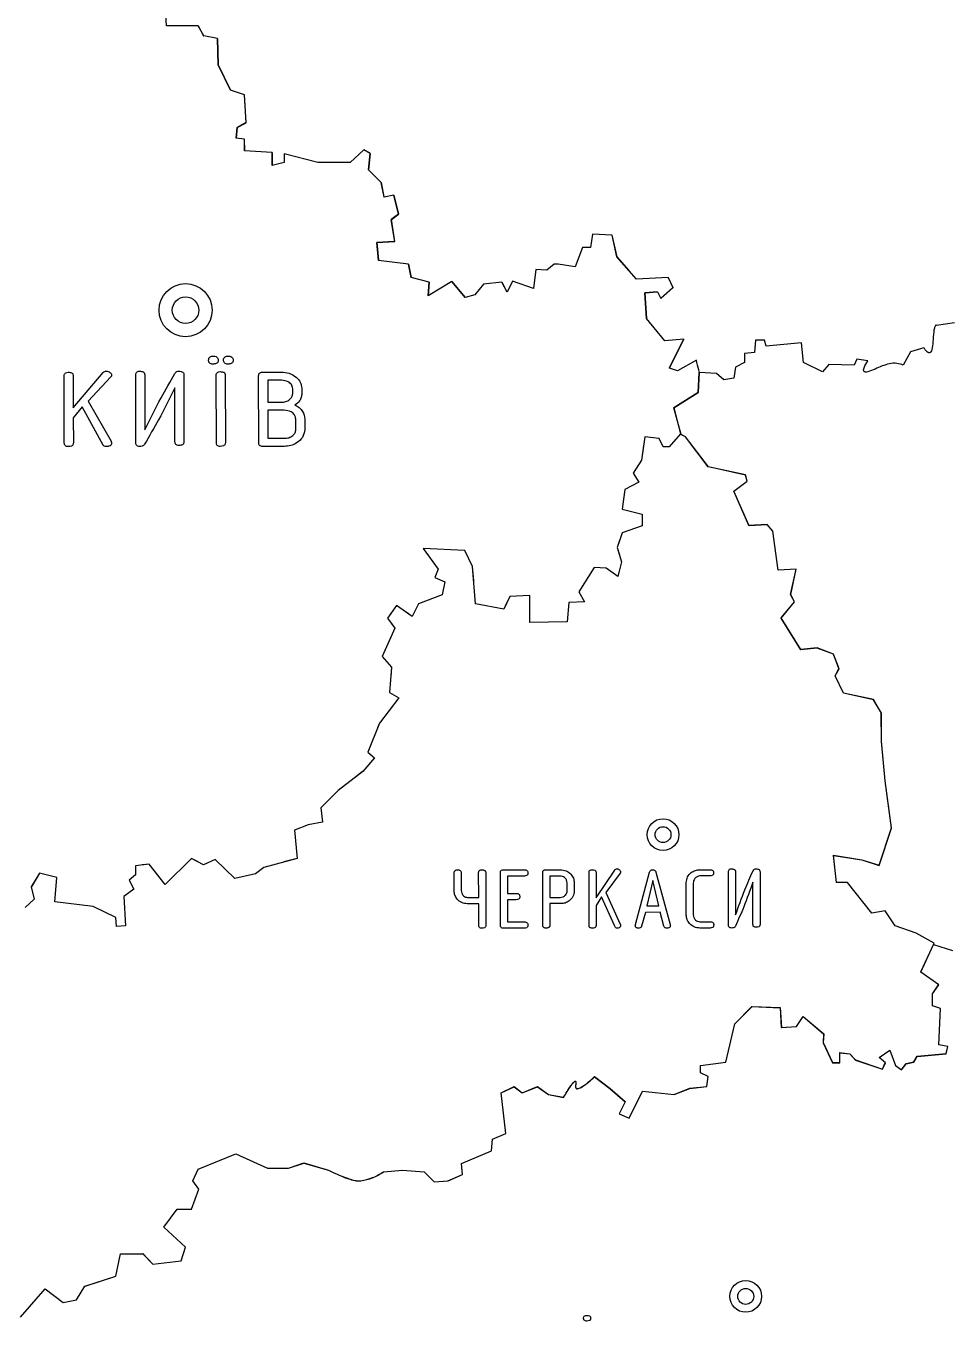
# Model space of a CAD drawing. Header units: millimetres. Extents: x 13 to 580, y 5 to 382.
# Drawn here: x 265.7 to 352.8, y 195.4 to 317.4 of the extents above; entities that cross this region are included whole.
import ezdxf

# ---------------------------------------------------------------- set-up
doc = ezdxf.new("R2010")
doc.units = ezdxf.units.MM

msp = doc.modelspace()

# ---------------------------------------------------------------- linework, layer by layer
at = {"color": 7, "linetype": 'Continuous', "lineweight": 25}
for p, q in [((278.97, 317.36), (278.8, 320.25)), ((281.95, 317.37), (278.97, 317.36)), ((281.94, 317.37), (282.46, 316.43)), ((282.47, 316.43), (281.95, 317.37)), ((282.46, 316.43), (282.47, 316.43)), ((283.77, 316.17), (282.47, 316.43)), ((283.76, 316.17), (283.82, 313.7)), ((283.84, 313.7), (283.77, 316.17)), ((283.82, 313.7), (284.99, 311.3)), ((285, 311.3), (283.84, 313.7)), ((284.99, 311.3), (285, 311.3)), ((286.3, 310.88), (285, 311.3)), ((286.29, 310.88), (286.45, 308.26)), ((286.47, 308.25), (286.3, 310.88)), ((285.61, 307.8), (285.52, 306.79)), ((285.53, 306.79), (285.62, 307.8)), ((286.45, 308.26), (285.61, 307.8)), ((285.62, 307.8), (286.47, 308.25)), ((285.52, 306.79), (285.53, 306.79)), ((286.31, 306.69), (285.53, 306.79)), ((286.29, 306.69), (286.3, 305.6)), ((286.31, 305.59), (286.31, 306.69)), ((286.3, 305.6), (286.31, 305.59)), ((288.93, 305.43), (286.31, 305.59)), ((288.92, 305.43), (288.92, 304.23)), ((288.93, 304.23), (288.93, 305.43)), ((293.22, 304.49), (290.04, 305.33)), ((290.04, 305.33), (290.04, 304.49)), ((297.56, 305.69), (296.27, 304.49)), ((298.15, 305.34), (297.56, 305.69)), ((298.14, 305.34), (297.98, 303.82)), ((297.99, 303.81), (298.15, 305.34)), ((288.92, 304.23), (288.93, 304.24)), ((290.04, 304.49), (288.93, 304.23)), ((296.27, 304.49), (293.22, 304.49)), ((297.98, 303.82), (299.18, 302.62)), ((299.19, 302.61), (297.99, 303.81)), ((299.18, 302.62), (299.44, 301.26)), ((299.45, 301.25), (299.19, 302.61)), ((300.39, 301.41), (299.45, 301.25)), ((300.38, 301.41), (300.8, 299.64)), ((300.81, 299.63), (300.39, 301.41)), ((299.44, 301.26), (299.45, 301.26)), ((300.8, 299.64), (300.12, 299.12)), ((300.12, 299.12), (300.45, 297.07)), ((300.13, 299.11), (300.81, 299.63)), ((300.46, 297.07), (300.13, 299.11)), ((319.08, 297.76), (318.89, 296.49)), ((320.93, 297.66), (319.08, 297.76)), ((300.45, 297.07), (298.76, 296.97)), ((298.76, 296.97), (298.92, 295.29)), ((298.77, 296.97), (300.46, 297.07)), ((298.93, 295.28), (298.77, 296.97)), ((318.14, 296.49), (317.46, 294.67)), ((318.89, 296.49), (318.14, 296.49)), ((320.92, 297.66), (321.38, 295.63)), ((321.39, 295.62), (320.93, 297.66)), ((298.92, 295.29), (298.93, 295.29)), ((301.76, 294.92), (298.93, 295.28)), ((321.38, 295.63), (322.51, 294.33)), ((323.24, 293.51), (321.39, 295.62)), ((301.75, 294.93), (302.01, 293.67)), ((302.02, 293.66), (301.76, 294.92)), ((313.76, 294.41), (313.54, 292.63)), ((314.8, 294.35), (313.76, 294.41)), ((315.48, 294.93), (314.8, 294.35)), ((315.84, 294.93), (315.48, 294.93)), ((317.46, 294.67), (315.84, 294.93)), ((302.01, 293.67), (302.02, 293.66)), ((303.7, 293.24), (302.02, 293.66)), ((303.69, 293.24), (303.6, 291.95)), ((305.85, 293.3), (303.61, 291.94)), ((303.61, 291.94), (303.7, 293.24)), ((305.84, 293.3), (307.1, 291.79)), ((307.11, 291.78), (305.85, 293.3)), ((308.83, 293.05), (307.99, 292.04)), ((310.55, 293.24), (308.83, 293.05)), ((311.04, 292.3), (310.55, 293.24)), ((310.55, 293.24), (311.03, 292.31)), ((311.56, 293.31), (311.04, 292.3)), ((313.54, 292.63), (311.56, 293.31)), ((326.22, 293.67), (323.24, 293.51)), ((326.68, 292.73), (326.22, 293.67)), ((326.22, 293.67), (326.67, 292.74)), ((303.6, 291.95), (303.61, 291.95)), ((307.1, 291.79), (307.1, 291.79)), ((307.99, 292.04), (307.11, 291.78)), ((311.03, 292.31), (311.03, 292.32)), ((325.21, 292.32), (324.01, 292.22)), ((324.01, 292.22), (324.17, 289.82)), ((324.02, 292.21), (325.22, 292.31)), ((324.18, 289.81), (324.02, 292.21)), ((325.21, 292.31), (325.21, 292.32)), ((325.22, 292.31), (325.54, 291.69)), ((326.67, 292.74), (325.54, 291.71)), ((325.54, 291.69), (326.68, 292.73)), ((324.17, 289.82), (324.18, 289.81)), ((325.9, 287.7), (324.18, 289.81)), ((353.19, 289.41), (351.5, 289.15)), ((327.69, 287.87), (325.9, 287.7)), ((327.67, 287.86), (326.32, 285.15)), ((326.33, 285.14), (327.69, 287.87)), ((334.44, 287.77), (334.34, 286.6)), ((335.28, 287.77), (334.44, 287.77)), ((335.44, 287.19), (335.28, 287.77)), ((338.78, 287.52), (335.44, 287.19)), ((338.95, 285.67), (338.78, 287.52)), ((350.3, 287.04), (349.04, 286.68)), ((328.89, 285.89), (327.1, 284.88)), ((333.4, 285.66), (332.55, 285.21)), ((334.34, 286.6), (333.4, 286.51)), ((333.4, 286.51), (333.4, 285.66)), ((340.76, 284.79), (338.95, 285.67)), ((341.35, 285.47), (340.76, 284.79)), ((343.75, 285.41), (341.35, 285.47)), ((343.98, 285.99), (343.75, 285.41)), ((345.01, 285.83), (343.98, 285.99)), ((349.04, 286.68), (348.36, 285.41)), ((269.33, 278.08), (269.33, 284.41)), ((270.18, 281.39), (272.99, 284.71)), ((270.18, 284.41), (270.18, 281.39)), ((273.71, 284.32), (271.59, 282.01)), ((276.07, 278.12), (276.06, 284.5)), ((276.92, 284.5), (276.92, 279.33)), ((280.61, 284.48), (280.61, 278.18)), ((283.66, 278.1), (283.65, 284.46)), ((284.5, 284.46), (284.51, 278.1)), ((287.65, 278.1), (287.64, 284.42)), ((288.03, 284.76), (289.77, 284.76)), ((326.32, 285.15), (326.33, 285.15)), ((327.1, 284.88), (326.33, 285.14)), ((329.14, 284.73), (329.05, 282.85)), ((329.05, 282.84), (329.15, 284.72)), ((329.15, 284.72), (329.18, 284.72)), ((330.77, 284.62), (329.18, 284.72)), ((331.45, 284.04), (330.77, 284.62)), ((332.55, 285.21), (332.39, 284.2)), ((279.76, 278.18), (279.76, 283.27)), ((288.5, 284), (288.5, 281.92)), ((289.78, 284), (288.5, 284)), ((290.86, 282.74), (290.86, 283.19)), ((291.71, 283.23), (291.71, 282.76)), ((332.39, 284.2), (331.45, 284.04)), ((271.59, 282.01), (273.74, 278.24)), ((288.5, 281.92), (289.78, 281.92)), ((329.05, 282.85), (326.74, 281.39)), ((326.75, 281.38), (329.05, 282.84)), ((271.01, 281.48), (270.18, 280.46)), ((272.99, 277.89), (271.01, 281.48)), ((290.06, 281.17), (288.5, 281.16)), ((288.5, 281.16), (288.5, 278.52)), ((326.74, 281.39), (327.39, 278.95)), ((327.43, 278.88), (326.75, 281.38)), ((270.18, 280.46), (270.19, 278.09)), ((291.15, 279.37), (291.15, 280.32)), ((292, 280.33), (292, 279.34)), ((288.5, 278.52), (290.07, 278.52)), ((324.02, 278.66), (323.69, 276.45)), ((325.38, 278.5), (324.02, 278.66)), ((325.38, 278.5), (324.02, 278.66)), ((325.56, 278.12), (325.38, 278.5)), ((325.74, 277.72), (325.38, 278.5)), ((327.39, 278.95), (326.32, 277.72)), ((327.85, 278.66), (327.35, 278.91)), ((327.85, 278.65), (327.43, 278.88)), ((329.99, 275.84), (327.85, 278.66)), ((330, 275.83), (327.85, 278.65)), ((290.06, 277.76), (288.03, 277.76)), ((323.9, 277.83), (323.7, 276.45)), ((326.32, 277.72), (325.74, 277.72)), ((323.7, 276.45), (322.92, 275.25)), ((323.69, 276.45), (322.92, 275.25)), ((333.5, 275.07), (329.99, 275.84)), ((333.5, 275.05), (330, 275.83)), ((322.92, 275.25), (323.44, 274.38)), ((322.92, 275.25), (323.44, 274.38)), ((333.66, 274.48), (333.5, 275.07)), ((333.66, 274.47), (333.5, 275.05)), ((322.14, 273.69), (321.88, 271.84)), ((322.14, 273.69), (321.98, 272.56)), ((323.44, 274.38), (322.14, 273.69)), ((323.44, 274.38), (322.14, 273.69)), ((332.39, 273.54), (333.66, 274.48)), ((333.82, 270.3), (332.39, 273.54)), ((332.4, 273.53), (333.66, 274.47)), ((333.83, 270.28), (332.4, 273.53)), ((321.88, 271.84), (323.76, 271.39)), ((323.76, 271.39), (323.76, 270.29)), ((323.76, 270.29), (321.88, 269.61)), ((335.54, 270.39), (333.82, 270.3)), ((335.55, 270.38), (333.83, 270.28)), ((336.06, 269.78), (335.54, 270.39)), ((336.07, 269.77), (335.55, 270.38)), ((336.58, 266.11), (336.06, 269.78)), ((336.59, 266.1), (336.07, 269.77)), ((321.88, 269.61), (321.4, 268.24)), ((321.66, 268.97), (321.4, 268.24)), ((303.13, 268.13), (304.56, 266.19)), ((307.06, 267.97), (303.13, 268.13)), ((303.13, 268.13), (304.56, 266.19)), ((307.8, 266.45), (307.06, 267.97)), ((321.4, 268.24), (321.62, 267.54)), ((321.4, 268.24), (321.82, 266.88)), ((304.56, 266.19), (304.23, 265.41)), ((304.56, 266.19), (304.23, 265.41)), ((307.8, 266.45), (307.51, 267.05)), ((307.9, 265.11), (307.8, 266.45)), ((308.07, 262.94), (307.8, 266.45)), ((319.26, 266.36), (317.8, 264.05)), ((320.36, 266.29), (319.26, 266.36)), ((320.36, 266.29), (319.26, 266.36)), ((321.46, 265.52), (320.36, 266.29)), ((321.82, 266.88), (321.46, 265.52)), ((321.6, 266.03), (321.46, 265.52)), ((338.27, 266.21), (336.58, 266.11)), ((338.28, 266.2), (336.59, 266.1)), ((337.75, 263.81), (338.27, 266.21)), ((337.76, 263.8), (338.28, 266.2)), ((304.23, 265.41), (305.18, 264.99)), ((304.23, 265.41), (305.18, 264.99)), ((305.18, 264.99), (304.92, 263.78)), ((305.18, 264.99), (305.04, 264.36)), ((321.46, 265.52), (321.46, 265.52)), ((304.92, 263.78), (302.71, 262.94)), ((311.31, 263.63), (310.73, 262.43)), ((313.19, 263.73), (311.31, 263.63)), ((313.19, 261.16), (313.19, 263.73)), ((317.8, 264.05), (318.32, 263.11)), ((317.8, 264.05), (318.32, 263.11)), ((338.11, 263.13), (337.75, 263.81)), ((338.12, 263.11), (337.76, 263.8)), ((300.64, 262.78), (299.79, 261.57)), ((300.64, 262.78), (299.79, 261.57)), ((302.1, 261.74), (300.64, 262.78)), ((302.71, 262.94), (302.1, 261.74)), ((310.73, 262.43), (308.07, 262.94)), ((311, 262.98), (310.73, 262.43)), ((310.73, 262.43), (310.73, 262.43)), ((316.86, 263.05), (316.7, 261.23)), ((318.32, 263.11), (316.86, 263.05)), ((318.32, 263.11), (316.86, 263.05)), ((336.85, 261.6), (338.11, 263.13)), ((336.85, 261.59), (338.12, 263.11)), ((299.79, 261.57), (300.25, 260.95)), ((299.79, 261.57), (300.47, 260.64)), ((302.1, 261.74), (301.53, 262.14)), ((302.1, 261.74), (302.1, 261.74)), ((316.7, 261.23), (313.19, 261.16)), ((316.7, 261.23), (313.19, 261.16)), ((338.7, 258.62), (336.85, 261.6)), ((338.7, 258.61), (336.85, 261.59)), ((300.47, 260.64), (299.28, 257.97)), ((300.22, 260.07), (299.28, 257.97)), ((340.26, 258.78), (338.7, 258.62)), ((340.26, 258.77), (338.7, 258.61)), ((341.78, 258.2), (340.26, 258.78)), ((341.79, 258.19), (340.26, 258.77)), ((299.28, 257.97), (300.15, 256.97)), ((299.28, 257.97), (300.15, 256.97)), ((342.3, 256.84), (341.78, 258.2)), ((342.31, 256.82), (341.79, 258.19)), ((300.15, 256.97), (299.96, 254.57)), ((300.15, 256.97), (300.08, 256.05)), ((341.95, 256.16), (342.3, 256.84)), ((341.95, 256.14), (342.31, 256.82)), ((342.73, 254.53), (341.95, 256.16)), ((342.73, 254.52), (341.95, 256.14)), ((300.84, 254.08), (299.02, 251.68)), ((299.96, 254.57), (300.84, 254.08)), ((299.96, 254.57), (300.84, 254.08)), ((300.84, 254.08), (300.84, 254.08)), ((345.55, 253.92), (342.73, 254.53)), ((345.55, 253.9), (342.73, 254.52)), ((346.29, 252.65), (345.55, 253.92)), ((346.3, 252.64), (345.55, 253.9)), ((346.3, 249.99), (346.29, 252.65)), ((346.3, 249.98), (346.3, 252.64)), ((299.02, 251.68), (297.92, 248.95)), ((299.02, 251.68), (298.84, 251.24)), ((299.13, 251.82), (299.02, 251.68)), ((297.92, 248.95), (298.54, 248.43)), ((346.66, 246.26), (346.3, 249.99)), ((346.66, 246.25), (346.3, 249.98)), ((298.54, 248.43), (297.44, 247.13)), ((297.44, 247.13), (295.13, 245.35)), ((297.43, 247.13), (296.81, 246.65)), ((297.44, 247.13), (297.43, 247.13)), ((295.13, 245.35), (293.51, 243.72)), ((347.24, 241.82), (346.66, 246.26)), ((347.25, 241.8), (346.66, 246.25)), ((293.51, 243.72), (293.67, 242.36)), ((292.31, 242.1), (291.01, 241.61)), ((291.01, 241.61), (291.28, 238.95)), ((293.67, 242.36), (292.31, 242.1)), ((293.63, 242.75), (293.67, 242.36)), ((293.67, 242.36), (293.67, 242.36)), ((346.08, 238.31), (347.24, 241.82)), ((346.08, 238.3), (347.25, 241.8)), ((341.8, 239.25), (344.46, 238.83)), ((342.06, 236.69), (341.8, 239.25)), ((342.06, 236.67), (341.8, 239.24)), ((341.8, 239.24), (344.46, 238.82)), ((277.33, 238.42), (276.03, 238.26)), ((276.03, 238.26), (276.03, 237.42)), ((277.32, 238.42), (276.66, 238.34)), ((278.85, 236.48), (277.32, 238.42)), ((278.85, 236.48), (277.33, 238.42)), ((281.31, 238.95), (278.85, 236.48)), ((281.31, 238.95), (278.85, 236.48)), ((281.94, 238.62), (281.31, 238.95)), ((282.45, 238.36), (281.31, 238.95)), ((283.55, 238.85), (282.45, 238.36)), ((283.55, 238.85), (282.45, 238.36)), ((282.45, 238.36), (282.45, 238.36)), ((285.4, 237.07), (283.55, 238.85)), ((285.4, 237.07), (283.55, 238.85)), ((288.13, 238.11), (287.35, 237.49)), ((291.28, 238.95), (288.13, 238.11)), ((291.28, 238.95), (290.02, 238.62)), ((291.28, 238.95), (291.28, 238.95)), ((329.2, 237.89), (330.16, 237.89)), ((344.46, 238.83), (346.08, 238.31)), ((344.46, 238.82), (346.08, 238.3)), ((267.01, 237.57), (266.23, 236.27)), ((267.01, 237.57), (266.27, 236.34)), ((268.63, 237.15), (267.01, 237.57)), ((268.63, 237.15), (267.01, 237.57)), ((268.44, 234.85), (268.63, 237.15)), ((276.03, 237.42), (275.44, 236.9)), ((275.44, 236.9), (275.87, 236.05)), ((275.44, 236.9), (275.87, 236.05)), ((287.35, 237.49), (285.4, 237.07)), ((285.4, 237.07), (285.4, 237.07)), ((306.06, 235.89), (306.06, 237.61)), ((306.73, 237.62), (306.73, 235.94)), ((308.37, 235.28), (308.36, 237.62)), ((309.03, 237.61), (309.04, 232.64)), ((310.42, 232.64), (310.42, 237.61)), ((310.71, 237.88), (312.67, 237.88)), ((312.67, 237.28), (311.09, 237.28)), ((311.09, 237.28), (311.09, 235.65)), ((314.4, 232.65), (314.4, 237.61)), ((314.67, 237.88), (316.04, 237.88)), ((316.03, 237.29), (315.07, 237.29)), ((315.07, 237.29), (315.07, 235.28)), ((318.76, 232.65), (318.76, 237.62)), ((319.42, 237.62), (319.43, 235.25)), ((319.43, 235.25), (321.18, 237.85)), ((321.69, 237.56), (320.33, 235.74)), ((323.13, 232.72), (324.47, 237.66)), ((324.76, 236.86), (324.2, 234.47)), ((325.34, 234.47), (324.76, 236.86)), ((325.06, 237.66), (326.41, 232.72)), ((330.16, 237.3), (329.2, 237.3)), ((331.9, 232.69), (331.9, 237.7)), ((332.56, 237.7), (332.57, 233.63)), ((334.2, 232.73), (334.2, 236.73)), ((334.87, 237.68), (334.87, 232.74)), ((343.1, 236.69), (342.06, 236.69)), ((343.1, 236.67), (342.06, 236.67)), ((345.4, 233.8), (343.1, 236.69)), ((345.4, 233.79), (343.1, 236.67)), ((266.23, 236.27), (266.49, 235.11)), ((268.44, 234.85), (268.53, 235.99)), ((275.87, 236.05), (274.93, 235.37)), ((275.87, 236.05), (275.87, 236.05)), ((311.09, 235.65), (311.9, 235.65)), ((316.71, 235.92), (316.7, 236.64)), ((317.37, 236.67), (317.37, 235.9)), ((320.33, 235.74), (321.71, 232.76)), ((327.92, 233.61), (327.91, 236.67)), ((328.58, 236.63), (328.58, 233.65)), ((266.49, 235.11), (265.65, 234.33)), ((272.04, 234.43), (268.44, 234.85)), ((272.04, 234.43), (268.44, 234.85)), ((274.18, 233.39), (272.04, 234.43)), ((274.18, 233.39), (272.04, 234.43)), ((274.93, 235.37), (275.09, 232.61)), ((274.93, 235.37), (275.09, 232.61)), ((308.37, 234.68), (307.29, 234.68)), ((307.32, 235.27), (308.37, 235.28)), ((308.37, 232.64), (308.37, 234.68)), ((311.9, 235.05), (311.09, 235.05)), ((311.09, 235.05), (311.09, 232.97)), ((315.07, 235.28), (316.03, 235.28)), ((315.07, 234.69), (315.07, 232.65)), ((316.07, 234.69), (315.07, 234.69)), ((319.93, 235.32), (319.43, 234.52)), ((319.43, 234.52), (319.43, 232.65)), ((321.15, 232.64), (319.93, 235.32)), ((324.2, 234.47), (325.34, 234.47)), ((274.25, 232.55), (274.18, 233.39)), ((274.25, 232.55), (274.18, 233.39)), ((324.07, 233.87), (323.71, 232.58)), ((325.46, 233.88), (324.07, 233.87)), ((325.82, 232.58), (325.46, 233.88)), ((346.67, 234.03), (345.4, 233.8)), ((346.67, 234.02), (345.4, 233.79)), ((347.61, 232.6), (346.67, 234.03)), ((347.61, 232.59), (346.67, 234.02)), ((275.09, 232.61), (274.25, 232.55)), ((275.09, 232.61), (274.25, 232.55)), ((312.67, 232.38), (310.72, 232.38)), ((311.09, 232.97), (312.67, 232.97)), ((329.21, 232.99), (330.17, 232.99)), ((330.17, 232.39), (329.21, 232.39)), ((349.56, 231.92), (347.61, 232.6)), ((349.56, 231.91), (347.61, 232.59)), ((351.28, 230.98), (349.56, 231.92)), ((351.28, 230.97), (349.56, 231.91)), ((350.01, 228.26), (351.28, 230.98)), ((350.01, 228.24), (351.21, 230.84)), ((351.21, 230.84), (351.28, 230.97)), ((351.21, 230.84), (353, 230.29)), ((350.02, 228.25), (350.01, 228.26)), ((351.7, 227.04), (350.01, 228.24)), ((351.12, 226.21), (351.69, 227.05)), ((351.12, 226.2), (351.7, 227.04)), ((351.12, 226.2), (351.12, 226.21)), ((351.12, 225.06), (351.12, 226.2)), ((332.49, 223.38), (334.12, 225)), ((332.49, 223.36), (334.11, 224.99)), ((334.11, 224.99), (336.78, 224.89)), ((334.12, 225), (336.78, 224.91)), ((336.78, 224.91), (336.88, 223.02)), ((336.78, 224.89), (336.87, 223.01)), ((351.86, 224.8), (351.12, 225.06)), ((351.7, 221.4), (351.86, 224.8)), ((331.65, 219.77), (332.49, 223.38)), ((331.65, 219.76), (332.49, 223.36)), ((338.3, 223.12), (338.92, 224.06)), ((338.3, 223.11), (338.92, 224.05)), ((338.92, 224.06), (340.87, 222.44)), ((338.92, 224.05), (340.86, 222.43)), ((336.87, 223.01), (338.3, 223.11)), ((336.88, 223.02), (338.3, 223.12)), ((340.87, 222.44), (340.8, 221.6)), ((340.86, 222.43), (340.8, 221.58)), ((340.8, 221.6), (341.71, 219.72)), ((340.8, 221.58), (341.71, 219.7)), ((346.09, 220.21), (347.1, 220.89)), ((346.09, 220.19), (347.1, 220.88)), ((347.1, 220.89), (347.62, 219.46)), ((347.1, 220.88), (347.62, 219.45)), ((352.55, 221.23), (351.7, 221.4)), ((352.39, 220.57), (352.55, 221.23)), ((352.39, 220.55), (352.55, 221.23)), ((329.25, 219.45), (331.65, 219.77)), ((329.25, 219.44), (331.65, 219.76)), ((341.71, 219.72), (342.39, 219.72)), ((341.71, 219.7), (342.39, 219.7)), ((342.39, 220.66), (343.33, 220.56)), ((342.39, 220.64), (342.39, 220.66)), ((342.39, 219.7), (342.39, 220.64)), ((342.39, 220.64), (343.33, 220.55)), ((343.33, 220.56), (343.85, 219.98)), ((343.33, 220.55), (343.85, 219.96)), ((343.85, 219.98), (346.42, 219.1)), ((343.85, 219.96), (346.42, 219.09)), ((346.1, 220.2), (346.09, 220.21)), ((346.68, 219.71), (346.09, 220.19)), ((346.42, 219.1), (346.67, 219.71)), ((346.42, 219.09), (346.68, 219.71)), ((348.2, 219.04), (348.62, 219.62)), ((348.2, 219.03), (348.62, 219.61)), ((348.62, 219.62), (349.34, 219.79)), ((348.62, 219.61), (349.34, 219.77)), ((349.34, 219.79), (349.66, 220.31)), ((349.34, 219.77), (349.66, 220.29)), ((349.66, 220.31), (352.39, 220.57)), ((349.66, 220.29), (352.39, 220.55)), ((319.29, 218.4), (320.72, 217.3)), ((319.29, 218.39), (320.72, 217.29)), ((329.25, 219.44), (329.25, 219.45)), ((329.25, 218.75), (329.25, 219.44)), ((329.97, 218.4), (329.25, 218.75)), ((329.87, 217.46), (329.97, 218.4)), ((347.62, 219.46), (348.2, 219.04)), ((347.62, 219.45), (348.2, 219.03)), ((310.5, 216.87), (311.7, 217.46)), ((310.5, 216.86), (311.7, 217.45)), ((311.7, 217.46), (312.45, 216.87)), ((311.7, 217.45), (312.45, 216.86)), ((312.45, 216.87), (313.91, 217.46)), ((312.45, 216.86), (313.91, 217.45)), ((313.91, 217.46), (314.95, 216.71)), ((313.91, 217.45), (314.94, 216.7)), ((320.72, 217.3), (322.18, 216.04)), ((320.72, 217.29), (322.18, 216.03)), ((326.79, 216.72), (328.25, 217.31)), ((326.79, 216.71), (328.25, 217.29)), ((328.25, 217.31), (329.87, 217.47)), ((328.25, 217.29), (329.87, 217.46)), ((310.5, 216.86), (310.5, 216.87)), ((310.92, 213.03), (310.5, 216.86)), ((314.94, 216.7), (316.37, 216.44)), ((314.95, 216.71), (316.37, 216.45)), ((322.18, 216.03), (321.6, 214.89)), ((322.18, 216.04), (322.18, 216.03)), ((322.54, 214.48), (323.8, 217.04)), ((322.54, 214.47), (323.8, 217.03)), ((323.8, 217.04), (326.79, 216.72)), ((323.8, 217.03), (326.79, 216.71)), ((321.6, 214.9), (322.54, 214.48)), ((321.6, 214.89), (322.54, 214.47)), ((309.56, 211.41), (309.66, 212.51)), ((309.66, 212.52), (310.92, 213.04)), ((309.66, 212.51), (310.92, 213.03)), ((309.66, 212.51), (309.66, 212.52)), ((281.95, 209.68), (285.49, 211.14)), ((281.95, 209.67), (285.49, 211.14)), ((285.49, 211.14), (288.47, 209.78)), ((285.49, 211.14), (288.47, 209.78)), ((306.74, 210.22), (309.56, 211.42)), ((306.74, 210.21), (309.56, 211.41)), ((290.45, 209.78), (291.91, 210.27)), ((290.45, 209.78), (291.91, 210.26)), ((291.91, 210.27), (294.22, 209.59)), ((291.91, 210.26), (294.22, 209.58)), ((306.74, 210.21), (306.74, 210.22)), ((306.84, 209.17), (306.74, 210.21)), ((281.43, 208.57), (281.95, 209.67)), ((281.95, 209.68), (281.95, 209.68)), ((288.47, 209.78), (290.45, 209.78)), ((288.47, 209.78), (290.45, 209.78)), ((299.4, 209.42), (301.19, 209.59)), ((299.41, 209.43), (301.19, 209.6)), ((301.19, 209.6), (303.24, 209.44)), ((301.19, 209.59), (303.23, 209.43)), ((303.23, 209.43), (304.18, 208.49)), ((303.24, 209.44), (304.18, 208.5)), ((305.47, 208.59), (306.84, 209.17)), ((305.48, 208.59), (306.84, 209.18)), ((281.33, 205.91), (282.01, 207.79)), ((282.01, 207.79), (281.43, 208.57)), ((304.18, 208.5), (305.48, 208.59)), ((304.18, 208.49), (305.47, 208.59)), ((278.71, 204.22), (279.97, 205.91)), ((279.97, 205.91), (279.98, 205.91)), ((279.97, 205.91), (281.33, 205.91)), ((279.98, 205.91), (281.34, 205.91)), ((280.75, 202.34), (278.71, 204.22)), ((274.2, 199.61), (274.62, 201.72)), ((274.62, 201.72), (274.63, 201.72)), ((274.62, 201.72), (276.73, 201.72)), ((274.63, 201.72), (276.74, 201.73)), ((276.73, 201.72), (277.67, 200.72)), ((276.74, 201.73), (277.68, 200.72)), ((280.33, 201.04), (280.75, 202.34)), ((277.67, 200.72), (280.33, 201.04)), ((277.68, 200.72), (280.33, 201.05)), ((271.28, 198.67), (274.2, 199.61)), ((271.29, 198.67), (274.2, 199.61)), ((265.21, 195.74), (267.52, 198.41)), ((267.52, 198.41), (269.24, 197.11)), ((267.52, 198.41), (267.52, 198.41)), ((267.52, 198.41), (269.24, 197.11)), ((270.5, 197.37), (271.28, 198.67)), ((271.29, 198.67), (271.29, 198.67)), ((269.24, 197.11), (270.5, 197.37)), ((269.24, 197.11), (270.5, 197.37))]:
    msp.add_line(p, q, dxfattribs=at)
for centre, radius in [((280.76, 290.59), 2.5), ((280.76, 290.59), 1.25), ((325.73, 241.19), 1.5), ((325.73, 241.19), 0.75), ((333.52, 197.7), 1.5), ((333.52, 197.7), 0.75)]:
    msp.add_circle(centre, radius, dxfattribs=at)
for points, knots in [([(351.5, 289.15), (351.49, 289.15), (351.48, 289.16), (351.46, 289.17), (351.44, 289.17), (351.42, 289.16), (351.4, 289.14), (351.36, 289.1), (351.32, 289.02), (351.27, 288.82), (351.19, 288.35), (351.17, 287.93), (351.15, 287.62)], [0, 0, 0, 0, 0.0149618, 0.0279791, 0.0401034, 0.0526135, 0.0666832, 0.0831565, 0.1463025, 0.2378664, 0.442852, 1, 1, 1, 1]), ([(351.15, 287.62), (351.13, 287.37), (351.12, 287.05), (351, 286.71), (350.92, 286.62), (350.85, 286.58), (350.78, 286.58), (350.71, 286.6), (350.61, 286.67), (350.46, 286.81), (350.36, 286.95), (350.3, 287.04)], [0, 0, 0, 0, 0.403436, 0.522268, 0.565566, 0.602821, 0.635856, 0.673328, 0.718328, 0.837222, 1, 1, 1, 1]), ([(282.93, 285.89), (282.93, 285.95), (282.94, 286.07), (283.05, 286.21), (283.19, 286.26), (283.29, 286.27), (283.33, 286.27)], [0, 0, 0, 0, 0.280347, 0.558311, 0.778848, 1, 1, 1, 1]), ([(283.33, 285.51), (283.27, 285.51), (283.16, 285.52), (283, 285.61), (282.93, 285.75), (282.93, 285.84), (282.93, 285.89)], [0, 0, 0, 0, 0.280807, 0.559205, 0.779211, 1, 1, 1, 1]), ([(283.33, 286.27), (283.4, 286.27), (283.53, 286.26), (283.71, 286.19), (283.82, 286.05), (283.83, 285.94), (283.84, 285.89)], [0, 0, 0, 0, 0.281097, 0.560507, 0.779822, 1, 1, 1, 1]), ([(283.84, 285.89), (283.83, 285.85), (283.83, 285.76), (283.76, 285.64), (283.59, 285.52), (283.44, 285.52), (283.33, 285.51)], [0, 0, 0, 0, 0.187155, 0.373792, 0.560635, 1, 1, 1, 1]), ([(284.34, 285.89), (284.34, 285.95), (284.35, 286.07), (284.46, 286.21), (284.6, 286.26), (284.7, 286.27), (284.74, 286.27)], [0, 0, 0, 0, 0.280319, 0.558506, 0.778956, 1, 1, 1, 1]), ([(284.74, 285.51), (284.68, 285.52), (284.57, 285.52), (284.42, 285.61), (284.34, 285.75), (284.34, 285.84), (284.34, 285.89)], [0, 0, 0, 0, 0.280887, 0.559117, 0.779143, 1, 1, 1, 1]), ([(284.74, 286.27), (284.81, 286.27), (284.94, 286.26), (285.12, 286.19), (285.23, 286.05), (285.24, 285.94), (285.25, 285.89)], [0, 0, 0, 0, 0.281097, 0.560507, 0.779822, 1, 1, 1, 1]), ([(285.25, 285.89), (285.24, 285.85), (285.24, 285.76), (285.17, 285.64), (285, 285.53), (284.85, 285.52), (284.74, 285.51)], [0, 0, 0, 0, 0.187155, 0.373792, 0.560635, 1, 1, 1, 1]), ([(329.18, 284.72), (329.15, 284.8), (329.01, 285.18), (328.94, 285.58), (328.89, 285.89)], [0, 0, 0, 0, 0.221139, 1, 1, 1, 1]), ([(345.7, 285.05), (345.47, 284.95), (345.19, 284.81), (344.84, 284.75), (344.72, 284.78), (344.66, 284.82), (344.63, 284.89), (344.62, 285.01), (344.71, 285.35), (344.88, 285.62), (345.01, 285.83)], [0, 0, 0, 0, 0.335151, 0.43298, 0.468211, 0.49828, 0.528471, 0.564014, 0.662743, 1, 1, 1, 1]), ([(348.36, 285.41), (348.16, 285.48), (347.74, 285.63), (346.8, 285.54), (346.14, 285.25), (345.7, 285.05)], [0, 0, 0, 0, 0.22099, 0.477868, 1, 1, 1, 1]), ([(269.33, 284.41), (269.33, 284.46), (269.34, 284.57), (269.48, 284.73), (269.62, 284.74), (269.71, 284.74)], [0, 0, 0, 0, 0.281541, 0.560316, 1, 1, 1, 1]), ([(269.71, 284.74), (269.82, 284.74), (269.96, 284.73), (270.1, 284.64), (270.17, 284.55), (270.18, 284.47), (270.18, 284.41)], [0, 0, 0, 0, 0.499126, 0.624719, 0.750407, 1, 1, 1, 1]), ([(272.99, 284.71), (273.04, 284.75), (273.12, 284.83), (273.24, 284.84), (273.29, 284.84)], [0, 0, 0, 0, 0.558802, 1, 1, 1, 1]), ([(273.29, 284.84), (273.36, 284.84), (273.48, 284.83), (273.63, 284.74), (273.76, 284.64), (273.78, 284.54), (273.79, 284.5)], [0, 0, 0, 0, 0.280929, 0.561308, 0.782079, 1, 1, 1, 1]), ([(273.79, 284.5), (273.79, 284.46), (273.78, 284.39), (273.73, 284.34), (273.71, 284.32)], [0, 0, 0, 0, 0.556394, 1, 1, 1, 1]), ([(276.06, 284.5), (276.07, 284.56), (276.08, 284.67), (276.21, 284.83), (276.35, 284.84), (276.44, 284.84)], [0, 0, 0, 0, 0.281448, 0.560417, 1, 1, 1, 1]), ([(276.44, 284.84), (276.56, 284.84), (276.7, 284.83), (276.83, 284.73), (276.9, 284.65), (276.91, 284.56), (276.92, 284.5)], [0, 0, 0, 0, 0.498897, 0.624506, 0.750276, 1, 1, 1, 1]), ([(276.92, 279.33), (277.42, 280.33), (278.31, 282.13), (279.32, 283.86), (279.76, 284.62)], [0, 0, 0, 0, 0.5598905, 1, 1, 1, 1]), ([(279.76, 284.62), (279.79, 284.66), (279.83, 284.73), (279.96, 284.83), (280.07, 284.84), (280.14, 284.85)], [0, 0, 0, 0, 0.280823, 0.561979, 1, 1, 1, 1]), ([(280.14, 284.85), (280.2, 284.84), (280.33, 284.84), (280.5, 284.77), (280.6, 284.63), (280.6, 284.53), (280.61, 284.48)], [0, 0, 0, 0, 0.281021, 0.56014, 0.77958, 1, 1, 1, 1]), ([(283.65, 284.46), (283.65, 284.51), (283.66, 284.62), (283.8, 284.78), (283.94, 284.79), (284.03, 284.8)], [0, 0, 0, 0, 0.281448, 0.560417, 1, 1, 1, 1]), ([(284.03, 284.8), (284.14, 284.79), (284.29, 284.79), (284.42, 284.69), (284.49, 284.6), (284.5, 284.52), (284.5, 284.46)], [0, 0, 0, 0, 0.498897, 0.624506, 0.750276, 1, 1, 1, 1]), ([(287.64, 284.42), (287.65, 284.48), (287.65, 284.59), (287.8, 284.74), (287.94, 284.75), (288.03, 284.76)], [0, 0, 0, 0, 0.281259, 0.560074, 1, 1, 1, 1]), ([(289.77, 284.76), (290.03, 284.74), (290.54, 284.7), (291.16, 284.33), (291.62, 283.84), (291.68, 283.43), (291.71, 283.23)], [0, 0, 0, 0, 0.280577, 0.560589, 0.780745, 1, 1, 1, 1]), ([(279.76, 283.27), (279.25, 282.27), (278.36, 280.47), (277.34, 278.74), (276.9, 277.97)], [0, 0, 0, 0, 0.5599, 1, 1, 1, 1]), ([(290.86, 283.19), (290.83, 283.33), (290.77, 283.6), (290.35, 283.93), (289.99, 283.97), (289.78, 284)], [0, 0, 0, 0, 0.2783907, 0.5599916, 1, 1, 1, 1]), ([(289.78, 281.92), (289.92, 281.93), (290.2, 281.95), (290.54, 282.15), (290.81, 282.41), (290.84, 282.63), (290.86, 282.74)], [0, 0, 0, 0, 0.280571, 0.560775, 0.780903, 1, 1, 1, 1]), ([(291.71, 282.76), (291.7, 282.63), (291.68, 282.38), (291.48, 281.97), (291.21, 281.77), (291.05, 281.65)], [0, 0, 0, 0, 0.280479, 0.560666, 1, 1, 1, 1]), ([(291.15, 280.32), (291.12, 280.46), (291.06, 280.74), (290.65, 281.09), (290.29, 281.13), (290.06, 281.17)], [0, 0, 0, 0, 0.279037, 0.560385, 1, 1, 1, 1]), ([(291.05, 281.65), (291.19, 281.58), (291.48, 281.44), (291.87, 280.99), (291.95, 280.58), (292, 280.33)], [0, 0, 0, 0, 0.280941, 0.562338, 1, 1, 1, 1]), ([(273.74, 278.24), (273.75, 278.21), (273.78, 278.16), (273.79, 278.1), (273.79, 278.08)], [0, 0, 0, 0, 0.560308, 1, 1, 1, 1]), ([(280.14, 277.85), (280.08, 277.85), (279.98, 277.85), (279.84, 277.93), (279.77, 278.05), (279.76, 278.14), (279.76, 278.18)], [0, 0, 0, 0, 0.281021, 0.559655, 0.779356, 1, 1, 1, 1]), ([(280.61, 278.18), (280.6, 278.13), (280.6, 278.04), (280.53, 277.96), (280.39, 277.86), (280.25, 277.85), (280.14, 277.85)], [0, 0, 0, 0, 0.249747, 0.375396, 0.501139, 1, 1, 1, 1]), ([(292, 279.34), (291.94, 279.08), (291.84, 278.57), (291.27, 278.09), (290.67, 277.8), (290.27, 277.77), (290.06, 277.76)], [0, 0, 0, 0, 0.277708, 0.5582363, 0.7790283, 1, 1, 1, 1]), ([(290.07, 278.52), (290.21, 278.53), (290.49, 278.55), (290.84, 278.75), (291.1, 279.03), (291.13, 279.26), (291.15, 279.37)], [0, 0, 0, 0, 0.280475, 0.560411, 0.780593, 1, 1, 1, 1]), ([(269.71, 277.74), (269.66, 277.75), (269.55, 277.75), (269.41, 277.83), (269.34, 277.95), (269.34, 278.04), (269.33, 278.08)], [0, 0, 0, 0, 0.2810305, 0.5596768, 0.7793858, 1, 1, 1, 1]), ([(270.19, 278.09), (270.18, 278.05), (270.18, 277.96), (270.11, 277.85), (269.95, 277.76), (269.81, 277.75), (269.71, 277.74)], [0, 0, 0, 0, 0.1869768, 0.3733352, 0.5603794, 1, 1, 1, 1]), ([(273.29, 277.75), (273.23, 277.75), (273.13, 277.76), (273.03, 277.82), (273.01, 277.87), (272.99, 277.89)], [0, 0, 0, 0, 0.558501, 0.779309, 1, 1, 1, 1]), ([(273.79, 278.08), (273.79, 278.02), (273.78, 277.93), (273.7, 277.85), (273.55, 277.76), (273.41, 277.75), (273.29, 277.75)], [0, 0, 0, 0, 0.248783, 0.374586, 0.500147, 1, 1, 1, 1]), ([(276.45, 277.75), (276.39, 277.75), (276.27, 277.76), (276.14, 277.85), (276.08, 277.99), (276.07, 278.08), (276.07, 278.12)], [0, 0, 0, 0, 0.280651, 0.558693, 0.778951, 1, 1, 1, 1]), ([(276.9, 277.97), (276.87, 277.93), (276.81, 277.85), (276.65, 277.76), (276.52, 277.75), (276.45, 277.75)], [0, 0, 0, 0, 0.279819, 0.560817, 1, 1, 1, 1]), ([(284.03, 277.76), (283.98, 277.76), (283.87, 277.76), (283.73, 277.84), (283.66, 277.97), (283.66, 278.05), (283.66, 278.1)], [0, 0, 0, 0, 0.281082, 0.559589, 0.779229, 1, 1, 1, 1]), ([(284.51, 278.1), (284.5, 278.05), (284.5, 277.97), (284.43, 277.86), (284.27, 277.77), (284.13, 277.76), (284.03, 277.76)], [0, 0, 0, 0, 0.187044, 0.373356, 0.560359, 1, 1, 1, 1]), ([(288.03, 277.76), (287.98, 277.76), (287.87, 277.76), (287.73, 277.84), (287.65, 277.97), (287.65, 278.05), (287.65, 278.1)], [0, 0, 0, 0, 0.280997, 0.559605, 0.779379, 1, 1, 1, 1]), ([(321.18, 237.85), (321.21, 237.88), (321.27, 237.95), (321.35, 237.96), (321.39, 237.96)], [0, 0, 0, 0, 0.559317, 1, 1, 1, 1]), ([(321.39, 237.96), (321.44, 237.96), (321.53, 237.95), (321.63, 237.88), (321.72, 237.79), (321.73, 237.72), (321.74, 237.69)], [0, 0, 0, 0, 0.280613, 0.560693, 0.781424, 1, 1, 1, 1]), ([(327.91, 236.67), (327.94, 236.86), (327.99, 237.23), (328.35, 237.61), (328.77, 237.85), (329.06, 237.88), (329.2, 237.89)], [0, 0, 0, 0, 0.279048, 0.558894, 0.77945, 1, 1, 1, 1]), ([(330.16, 237.89), (330.21, 237.89), (330.31, 237.89), (330.43, 237.82), (330.5, 237.71), (330.5, 237.63), (330.5, 237.6)], [0, 0, 0, 0, 0.280874, 0.559656, 0.779196, 1, 1, 1, 1]), ([(331.9, 237.7), (331.9, 237.74), (331.9, 237.83), (332.01, 237.96), (332.12, 237.96), (332.19, 237.97)], [0, 0, 0, 0, 0.281448, 0.560417, 1, 1, 1, 1]), ([(332.19, 237.97), (332.28, 237.96), (332.39, 237.96), (332.5, 237.88), (332.55, 237.81), (332.56, 237.75), (332.56, 237.7)], [0, 0, 0, 0, 0.498897, 0.624506, 0.750276, 1, 1, 1, 1]), ([(334.21, 237.79), (334.25, 237.85), (334.32, 237.95), (334.44, 237.96), (334.5, 237.97)], [0, 0, 0, 0, 0.559078, 1, 1, 1, 1]), ([(334.5, 237.97), (334.55, 237.97), (334.65, 237.96), (334.78, 237.91), (334.86, 237.8), (334.87, 237.72), (334.87, 237.68)], [0, 0, 0, 0, 0.281021, 0.56014, 0.77958, 1, 1, 1, 1]), ([(306.06, 237.61), (306.06, 237.65), (306.07, 237.74), (306.18, 237.86), (306.29, 237.87), (306.36, 237.87)], [0, 0, 0, 0, 0.2814837, 0.5603907, 1, 1, 1, 1]), ([(306.36, 237.87), (306.45, 237.87), (306.56, 237.87), (306.66, 237.79), (306.72, 237.72), (306.73, 237.66), (306.73, 237.62)], [0, 0, 0, 0, 0.49893, 0.62494, 0.750394, 1, 1, 1, 1]), ([(308.36, 237.62), (308.37, 237.66), (308.37, 237.74), (308.46, 237.84), (308.56, 237.87), (308.63, 237.88), (308.66, 237.88)], [0, 0, 0, 0, 0.2802791, 0.5581575, 0.778952, 1, 1, 1, 1]), ([(308.66, 237.88), (308.75, 237.87), (308.86, 237.87), (308.97, 237.79), (309.02, 237.72), (309.03, 237.65), (309.03, 237.61)], [0, 0, 0, 0, 0.498863, 0.624687, 0.750258, 1, 1, 1, 1]), ([(310.42, 237.61), (310.42, 237.66), (310.42, 237.74), (310.53, 237.87), (310.64, 237.87), (310.71, 237.88)], [0, 0, 0, 0, 0.281541, 0.560316, 1, 1, 1, 1]), ([(312.67, 237.88), (312.71, 237.88), (312.81, 237.87), (312.94, 237.81), (313, 237.7), (313.01, 237.62), (313.01, 237.58)], [0, 0, 0, 0, 0.280874, 0.559656, 0.779196, 1, 1, 1, 1]), ([(313.01, 237.58), (313.01, 237.53), (313, 237.44), (312.87, 237.3), (312.74, 237.29), (312.67, 237.28)], [0, 0, 0, 0, 0.281461, 0.560162, 1, 1, 1, 1]), ([(314.4, 237.61), (314.4, 237.66), (314.41, 237.74), (314.48, 237.84), (314.57, 237.88), (314.64, 237.88), (314.67, 237.88)], [0, 0, 0, 0, 0.280738, 0.5585041, 0.7787512, 1, 1, 1, 1]), ([(316.7, 236.64), (316.69, 236.74), (316.67, 236.93), (316.48, 237.14), (316.26, 237.27), (316.11, 237.28), (316.03, 237.29)], [0, 0, 0, 0, 0.279246, 0.559282, 0.779667, 1, 1, 1, 1]), ([(316.04, 237.88), (316.23, 237.86), (316.61, 237.83), (317.04, 237.51), (317.32, 237.11), (317.36, 236.81), (317.37, 236.67)], [0, 0, 0, 0, 0.28001, 0.559683, 0.779981, 1, 1, 1, 1]), ([(318.76, 237.62), (318.76, 237.66), (318.76, 237.75), (318.87, 237.87), (318.98, 237.88), (319.05, 237.88)], [0, 0, 0, 0, 0.281541, 0.560316, 1, 1, 1, 1]), ([(319.05, 237.88), (319.14, 237.88), (319.25, 237.87), (319.36, 237.8), (319.41, 237.73), (319.42, 237.67), (319.42, 237.62)], [0, 0, 0, 0, 0.499126, 0.624719, 0.750407, 1, 1, 1, 1]), ([(321.74, 237.69), (321.74, 237.66), (321.73, 237.61), (321.7, 237.57), (321.69, 237.56)], [0, 0, 0, 0, 0.557562, 1, 1, 1, 1]), ([(324.47, 237.66), (324.48, 237.69), (324.5, 237.76), (324.57, 237.84), (324.65, 237.88), (324.7, 237.89), (324.73, 237.89)], [0, 0, 0, 0, 0.28016, 0.559878, 0.779544, 1, 1, 1, 1]), ([(324.73, 237.89), (324.77, 237.89), (324.85, 237.88), (324.96, 237.83), (325.03, 237.75), (325.05, 237.69), (325.06, 237.66)], [0, 0, 0, 0, 0.280299, 0.559728, 0.77962, 1, 1, 1, 1]), ([(329.2, 237.3), (329.11, 237.28), (328.92, 237.25), (328.72, 237.07), (328.6, 236.85), (328.59, 236.7), (328.58, 236.63)], [0, 0, 0, 0, 0.279087, 0.559118, 0.77947, 1, 1, 1, 1]), ([(330.5, 237.6), (330.5, 237.55), (330.49, 237.45), (330.37, 237.31), (330.24, 237.3), (330.16, 237.3)], [0, 0, 0, 0, 0.281461, 0.560162, 1, 1, 1, 1]), ([(334.2, 236.73), (333.92, 235.94), (333.42, 234.54), (332.82, 233.17), (332.55, 232.57)], [0, 0, 0, 0, 0.559866, 1, 1, 1, 1]), ([(332.57, 233.63), (332.84, 234.42), (333.34, 235.83), (333.94, 237.19), (334.21, 237.79)], [0, 0, 0, 0, 0.559855, 1, 1, 1, 1]), ([(307.29, 234.68), (307.11, 234.7), (306.75, 234.74), (306.35, 235.07), (306.1, 235.47), (306.07, 235.75), (306.06, 235.89)], [0, 0, 0, 0, 0.279634, 0.559379, 0.77964, 1, 1, 1, 1]), ([(306.73, 235.94), (306.74, 235.85), (306.75, 235.66), (306.91, 235.44), (307.11, 235.3), (307.25, 235.28), (307.32, 235.27)], [0, 0, 0, 0, 0.280203, 0.559795, 0.780131, 1, 1, 1, 1]), ([(311.9, 235.65), (311.95, 235.65), (312.04, 235.64), (312.17, 235.58), (312.23, 235.47), (312.24, 235.39), (312.24, 235.35)], [0, 0, 0, 0, 0.280874, 0.559656, 0.779196, 1, 1, 1, 1]), ([(316.03, 235.28), (316.13, 235.29), (316.32, 235.31), (316.54, 235.48), (316.68, 235.69), (316.7, 235.85), (316.71, 235.92)], [0, 0, 0, 0, 0.279682, 0.559538, 0.779743, 1, 1, 1, 1]), ([(317.37, 235.9), (317.35, 235.71), (317.29, 235.34), (316.93, 234.95), (316.51, 234.72), (316.22, 234.7), (316.07, 234.69)], [0, 0, 0, 0, 0.279027, 0.558953, 0.779361, 1, 1, 1, 1]), ([(312.24, 235.35), (312.24, 235.3), (312.23, 235.21), (312.11, 235.07), (311.98, 235.06), (311.9, 235.05)], [0, 0, 0, 0, 0.281461, 0.560162, 1, 1, 1, 1]), ([(329.21, 232.39), (329.02, 232.41), (328.65, 232.46), (328.23, 232.78), (327.96, 233.17), (327.93, 233.47), (327.92, 233.61)], [0, 0, 0, 0, 0.279708, 0.559768, 0.779906, 1, 1, 1, 1]), ([(328.58, 233.65), (328.59, 233.56), (328.61, 233.37), (328.78, 233.15), (328.98, 233.01), (329.13, 232.99), (329.21, 232.99)], [0, 0, 0, 0, 0.279981, 0.559513, 0.779906, 1, 1, 1, 1]), ([(308.67, 232.38), (308.62, 232.38), (308.54, 232.38), (308.43, 232.44), (308.37, 232.54), (308.37, 232.61), (308.37, 232.64)], [0, 0, 0, 0, 0.281031, 0.559677, 0.779386, 1, 1, 1, 1]), ([(309.04, 232.64), (309.03, 232.6), (309.03, 232.53), (308.97, 232.46), (308.87, 232.39), (308.75, 232.38), (308.67, 232.38)], [0, 0, 0, 0, 0.249742, 0.375313, 0.501137, 1, 1, 1, 1]), ([(310.72, 232.38), (310.67, 232.38), (310.59, 232.38), (310.48, 232.44), (310.43, 232.54), (310.42, 232.61), (310.42, 232.64)], [0, 0, 0, 0, 0.281031, 0.559677, 0.779386, 1, 1, 1, 1]), ([(312.67, 232.97), (312.72, 232.97), (312.82, 232.97), (312.94, 232.9), (313.01, 232.79), (313.01, 232.72), (313.01, 232.68)], [0, 0, 0, 0, 0.280874, 0.559656, 0.779196, 1, 1, 1, 1]), ([(313.01, 232.68), (313.01, 232.63), (313, 232.53), (312.88, 232.39), (312.75, 232.38), (312.67, 232.38)], [0, 0, 0, 0, 0.281461, 0.560162, 1, 1, 1, 1]), ([(314.7, 232.38), (314.66, 232.38), (314.57, 232.39), (314.46, 232.45), (314.41, 232.55), (314.41, 232.61), (314.4, 232.65)], [0, 0, 0, 0, 0.281031, 0.559677, 0.779386, 1, 1, 1, 1]), ([(315.07, 232.65), (315.07, 232.6), (315.06, 232.54), (315.01, 232.47), (314.9, 232.39), (314.79, 232.39), (314.7, 232.38)], [0, 0, 0, 0, 0.249742, 0.375313, 0.501137, 1, 1, 1, 1]), ([(319.06, 232.38), (319.01, 232.39), (318.93, 232.39), (318.82, 232.45), (318.76, 232.55), (318.76, 232.62), (318.76, 232.65)], [0, 0, 0, 0, 0.281031, 0.559677, 0.779386, 1, 1, 1, 1]), ([(319.43, 232.65), (319.43, 232.62), (319.42, 232.56), (319.37, 232.47), (319.24, 232.39), (319.13, 232.39), (319.06, 232.38)], [0, 0, 0, 0, 0.186977, 0.373335, 0.560379, 1, 1, 1, 1]), ([(321.39, 232.39), (321.36, 232.39), (321.28, 232.4), (321.2, 232.51), (321.17, 232.59), (321.15, 232.64)], [0, 0, 0, 0, 0.278248, 0.559683, 1, 1, 1, 1]), ([(321.74, 232.65), (321.74, 232.62), (321.73, 232.55), (321.68, 232.47), (321.57, 232.4), (321.46, 232.39), (321.39, 232.39)], [0, 0, 0, 0, 0.18725, 0.373849, 0.560582, 1, 1, 1, 1]), ([(321.71, 232.76), (321.72, 232.74), (321.73, 232.71), (321.74, 232.66), (321.74, 232.65)], [0, 0, 0, 0, 0.560112, 1, 1, 1, 1]), ([(323.12, 232.65), (323.12, 232.66), (323.12, 232.69), (323.13, 232.71), (323.13, 232.72)], [0, 0, 0, 0, 0.559751, 1, 1, 1, 1]), ([(323.39, 232.39), (323.35, 232.39), (323.27, 232.39), (323.17, 232.45), (323.13, 232.55), (323.12, 232.61), (323.12, 232.65)], [0, 0, 0, 0, 0.280673, 0.558883, 0.778996, 1, 1, 1, 1]), ([(323.71, 232.58), (323.7, 232.54), (323.67, 232.47), (323.55, 232.4), (323.45, 232.39), (323.39, 232.39)], [0, 0, 0, 0, 0.279596, 0.559257, 1, 1, 1, 1]), ([(326.08, 232.39), (326.04, 232.39), (325.98, 232.4), (325.87, 232.45), (325.84, 232.53), (325.82, 232.58)], [0, 0, 0, 0, 0.281133, 0.562229, 1, 1, 1, 1]), ([(326.42, 232.65), (326.42, 232.62), (326.41, 232.56), (326.37, 232.47), (326.25, 232.4), (326.15, 232.39), (326.08, 232.39)], [0, 0, 0, 0, 0.187163, 0.373741, 0.560675, 1, 1, 1, 1]), ([(326.41, 232.72), (326.41, 232.71), (326.42, 232.68), (326.42, 232.66), (326.42, 232.65)], [0, 0, 0, 0, 0.559942, 1, 1, 1, 1]), ([(330.17, 232.99), (330.21, 232.98), (330.31, 232.98), (330.44, 232.92), (330.5, 232.8), (330.51, 232.73), (330.51, 232.69)], [0, 0, 0, 0, 0.280874, 0.559656, 0.779196, 1, 1, 1, 1]), ([(330.51, 232.69), (330.5, 232.64), (330.5, 232.54), (330.37, 232.41), (330.24, 232.4), (330.17, 232.39)], [0, 0, 0, 0, 0.281461, 0.560162, 1, 1, 1, 1]), ([(332.19, 232.39), (332.15, 232.4), (332.06, 232.4), (331.95, 232.47), (331.9, 232.58), (331.9, 232.65), (331.9, 232.69)], [0, 0, 0, 0, 0.280651, 0.558693, 0.778951, 1, 1, 1, 1]), ([(332.55, 232.57), (332.53, 232.54), (332.49, 232.48), (332.36, 232.41), (332.26, 232.4), (332.19, 232.39)], [0, 0, 0, 0, 0.2798749, 0.5606134, 1, 1, 1, 1]), ([(334.5, 232.47), (334.46, 232.47), (334.37, 232.48), (334.26, 232.53), (334.21, 232.63), (334.21, 232.7), (334.2, 232.73)], [0, 0, 0, 0, 0.281021, 0.559655, 0.779356, 1, 1, 1, 1]), ([(334.87, 232.74), (334.87, 232.69), (334.86, 232.63), (334.81, 232.56), (334.7, 232.48), (334.59, 232.47), (334.5, 232.47)], [0, 0, 0, 0, 0.249747, 0.375396, 0.501139, 1, 1, 1, 1]), ([(317.51, 217.65), (317.5, 217.61), (317.49, 217.53), (317.49, 217.43), (317.51, 217.36), (317.54, 217.31), (317.59, 217.28), (317.63, 217.27), (317.69, 217.27), (317.79, 217.29), (317.93, 217.35), (318.49, 217.67), (318.92, 218.06), (319.29, 218.4)], [0, 0, 0, 0, 0.053369, 0.095224, 0.121363, 0.143586, 0.161721, 0.181326, 0.204115, 0.231205, 0.300619, 0.3925, 1, 1, 1, 1]), ([(317.51, 217.64), (317.5, 217.6), (317.49, 217.52), (317.49, 217.42), (317.51, 217.35), (317.54, 217.3), (317.58, 217.27), (317.63, 217.26), (317.69, 217.26), (317.79, 217.28), (317.93, 217.34), (318.48, 217.66), (318.91, 218.05), (319.29, 218.39)], [0, 0, 0, 0, 0.053369, 0.095224, 0.121363, 0.143586, 0.161721, 0.181326, 0.204115, 0.231205, 0.300619, 0.3925, 1, 1, 1, 1]), ([(316.37, 216.45), (316.59, 216.82), (316.86, 217.27), (317.21, 217.75), (317.33, 217.89), (317.41, 217.95), (317.44, 217.97), (317.46, 217.97), (317.48, 217.97), (317.49, 217.97), (317.5, 217.96), (317.51, 217.93), (317.53, 217.89), (317.53, 217.8), (317.52, 217.72), (317.51, 217.65)], [0, 0, 0, 0, 0.567124, 0.705266, 0.796691, 0.819732, 0.837051, 0.843947, 0.850016, 0.855684, 0.861471, 0.872656, 0.887044, 0.917749, 1, 1, 1, 1]), ([(316.37, 216.44), (316.59, 216.81), (316.85, 217.26), (317.2, 217.74), (317.33, 217.88), (317.41, 217.94), (317.44, 217.96), (317.46, 217.96), (317.47, 217.96), (317.49, 217.96), (317.5, 217.95), (317.51, 217.92), (317.52, 217.88), (317.53, 217.79), (317.52, 217.71), (317.51, 217.64)], [0, 0, 0, 0, 0.567124, 0.705266, 0.796691, 0.819732, 0.837051, 0.843947, 0.850016, 0.855684, 0.861471, 0.872656, 0.887044, 0.917749, 1, 1, 1, 1]), ([(294.22, 209.59), (294.89, 209.27), (295.73, 208.87), (296.78, 208.59), (297.12, 208.59), (297.27, 208.59)], [0, 0, 0, 0, 0.684466, 0.86485, 1, 1, 1, 1]), ([(294.22, 209.58), (294.88, 209.27), (295.73, 208.86), (296.78, 208.58), (297.12, 208.58), (297.26, 208.58)], [0, 0, 0, 0, 0.684466, 0.86485, 1, 1, 1, 1]), ([(297.26, 208.58), (297.64, 208.66), (298.4, 208.82), (299.07, 209.22), (299.4, 209.42)], [0, 0, 0, 0, 0.493464, 1, 1, 1, 1]), ([(297.27, 208.59), (297.64, 208.67), (298.4, 208.83), (299.07, 209.23), (299.41, 209.43)], [0, 0, 0, 0, 0.493464, 1, 1, 1, 1]), ([(318.25, 195.64), (318.25, 195.68), (318.26, 195.77), (318.37, 195.9), (318.48, 195.9), (318.55, 195.91)], [0, 0, 0, 0, 0.2815406, 0.5603162, 1, 1, 1, 1]), ([(318.55, 195.37), (318.5, 195.37), (318.42, 195.38), (318.31, 195.44), (318.26, 195.54), (318.25, 195.61), (318.25, 195.64)], [0, 0, 0, 0, 0.280882, 0.559329, 0.779251, 1, 1, 1, 1]), ([(318.55, 195.91), (318.64, 195.9), (318.75, 195.9), (318.86, 195.82), (318.91, 195.75), (318.91, 195.69), (318.92, 195.64)], [0, 0, 0, 0, 0.498863, 0.624687, 0.750258, 1, 1, 1, 1]), ([(318.92, 195.64), (318.92, 195.6), (318.91, 195.53), (318.86, 195.46), (318.75, 195.38), (318.64, 195.38), (318.55, 195.37)], [0, 0, 0, 0, 0.249779, 0.375464, 0.501138, 1, 1, 1, 1])]:
    msp.add_open_spline(points, degree=3, knots=knots, dxfattribs=at)

doc.saveas('drawing.dxf')
